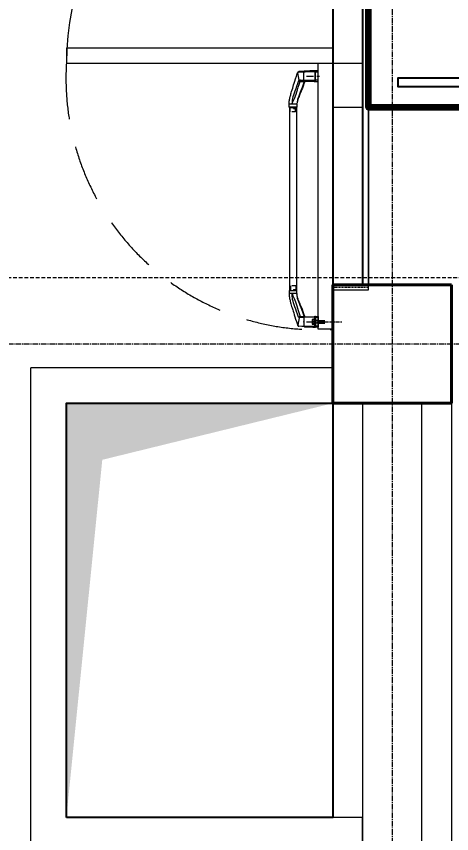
# Model space of a CAD drawing. Header units: millimetres. Extents: x -65509 to 912790, y 446 to 713294.
# Drawn here: x 464832 to 466301, y 586828 to 589591 of the extents above; entities that cross this region are included whole.
import ezdxf
from ezdxf import colors
from ezdxf.entities.mleader import LeaderData, LeaderLine
from ezdxf.math import Vec2, Vec3

# ---------------------------------------------------------------- set-up
doc = ezdxf.new("R2010")
doc.units = ezdxf.units.MM
for name, pattern in [('ADSK_Невидимые', [5, 3, -2]), ('CENTER2', [28.575, 19.05, -3.175, 3.175, -3.175]), ('CENTERLINE', [30, 12, -1.5, 3, -1.5, 12]), ('DASHED', [19.05, 12.7, -6.35]), ('HIDDEN', [9.525, 6.35, -3.175]), ('HIDDEN2', [4.7625, 3.175, -1.5875])]:
    doc.linetypes.add(name, pattern=pattern)
for name, color, linetype, lineweight in [('5.3) ММП плитка 6.1', 5, 'Continuous', 120), ('АР_Двери_витраж', 250, 'Continuous', 9), ('АР_Двери_внутренние_антипаника', 250, 'Continuous', 0), ('АР_Колонны', 250, 'Continuous', 30), ('АР_Стены ЖБ', 250, 'Continuous', 35), ('АР_Стены кирпич', 250, 'Continuous', 20), ('АР_Стены ПЕНОблок', 250, 'Continuous', 20), ('ОВ_Шахты_блок 4.1', 250, 'Continuous', 25), ('РД_Ограждения', 250, 'Continuous', 25), ('РД_Оси_100', 250, 'Continuous', 0), ('РД_проем_инж перемыч_фахверк', 250, 'Continuous', 18)]:
    doc.layers.add(name, color=color, linetype=linetype, lineweight=lineweight)
doc.layers.add('АР_Делит', color=250, linetype='Continuous', lineweight=0, plot=False)
doc.layers.add('РД_Проем', color=250, linetype='Continuous', lineweight=0, plot=False)
doc.layers.add('РД_Витраж_перегородка', color=250, linetype='Continuous')
doc.styles.add('style1', font='ARIALN.TTF')

# ---------------------------------------------------------------- blocks, each defined once
blk = doc.blocks.new('otv')
at = {"linetype": 'Continuous'}
blk.add_lwpolyline([(0, -1), (0, 0), (1, 0), (1, -1)], close=True, dxfattribs=at)
blk.add_solid([(0, -1), (0, 0), (0.1346, -0.1366), (1, 0)], dxfattribs=at)
blk = doc.blocks.new('UUNEW01NEW00')
at = {"layer": 'АР_Двери_внутренние_антипаника', "color": 40, "linetype": 'Continuous'}
for p, q in [((-9.1, 24), (9.1, 24)), ((-9.1, 19.3), (-9.1, 24)), ((-9, 18.2), (-9.1, 19.3)), ((-9, 17.1), (-9, 18.2)), ((-8.5, 1.5), (-9, 17.1)), ((9.1, 24), (9.1, 19.3)), ((-8.8, 1.3), (-13.2, -0.1)), ((-8.5, 1.5), (-8.8, 1.3)), ((8.3, 0.5), (8, -3.9)), ((-53, -19.5), (-53, -12.4)), ((-47.5, -11.9), (-52.5, -11.9)), ((-47.5, -11.9), (-46.3, -11.8)), ((-45.1, -11.7), (-46.3, -11.8)), ((-44.4, -11.5), (-45.1, -11.7)), ((-42.2, -11), (-44.4, -11.6)), ((-40, -10.4), (-42.2, -11)), ((-38, -9.7), (-40, -10.4)), ((-36.1, -9), (-38, -9.7)), ((-34.2, -8.3), (-36.1, -9)), ((-32.1, -7.5), (-34.2, -8.3)), ((-30.3, -6.7), (-32.1, -7.5)), ((-28.2, -5.9), (-30.3, -6.7)), ((-25.9, -4.9), (-28.2, -5.9)), ((-23.3, -3.9), (-25.9, -4.9)), ((-20.4, -2.7), (-23.3, -3.9)), ((-17, -1.5), (-20.4, -2.7)), ((-13.2, -0.1), (-17, -1.5)), ((-4.5, -14.1), (-0.2, -12.7)), ((-0.2, -12.7), (4.6, -11.2)), ((4.6, -11.2), (5.6, -10.9)), ((5.6, -10.9), (6.4, -10.5)), ((6.4, -10.5), (7.3, -9.6)), ((7.3, -9.6), (7.6, -8.9)), ((7.6, -8.9), (7.7, -8.7)), ((8, -3.9), (7.7, -8.6)), ((7.7, -8.7), (7.7, -8.6)), ((-53, -24.6), (-53, -19.5)), ((-52.5, -25.1), (-47.5, -25.1)), ((-47.5, -25.1), (-45.1, -25)), ((-45.1, -25), (-44.1, -24.9)), ((-44.1, -24.9), (-43.6, -24.9)), ((-43.6, -24.9), (-43, -24.8)), ((-43, -24.8), (-42.4, -24.8)), ((-42.4, -24.8), (-41.8, -24.7)), ((-41.8, -24.7), (-41.1, -24.6)), ((-41.1, -24.6), (-39.3, -24.3)), ((-39.3, -24.3), (-37.6, -23.9)), ((-37.6, -23.9), (-36.2, -23.6)), ((-36.2, -23.6), (-35.1, -23.3)), ((-35.1, -23.3), (-34.2, -23.1)), ((-34.2, -23.1), (-33.1, -22.8)), ((-33.1, -22.8), (-31.7, -22.5)), ((-31.7, -22.5), (-30.1, -22)), ((-30.1, -22), (-28.2, -21.5)), ((-28.2, -21.5), (-26, -20.8)), ((-26, -20.8), (-23.3, -20)), ((-23.3, -20), (-20.2, -19.1)), ((-20.2, -19.1), (-17.7, -18.3)), ((-17.7, -18.3), (-14.9, -17.4)), ((-14.9, -17.4), (-11.8, -16.4)), ((-11.8, -16.4), (-8.3, -15.3)), ((-8.3, -15.3), (-4.5, -14.1))]:
    blk.add_line(p, q, dxfattribs=at)
at = {"layer": 'АР_Двери_внутренние_антипаника', "color": 1, "linetype": 'Continuous'}
for p, q in [((-9.1, 19.3), (-8.9, 19.4)), ((-9.1, 19.3), (-9, 18.8)), ((-9, 18.8), (-8.8, 18.6)), ((-8.9, 19.4), (-8.5, 19.5)), ((-8.8, 18.6), (-8.6, 18.4)), ((-8.6, 18.4), (-8.4, 18.2)), ((-8.5, 19.5), (-8.2, 19.5)), ((-8.4, 18.2), (-8.1, 18.1)), ((-8.2, 19.5), (-7.8, 19.6)), ((-8.1, 18.1), (-7.6, 18)), ((-7.8, 19.6), (-7.5, 19.6)), ((-7.5, 18.3), (-7.6, 18.2)), ((-7.6, 18.2), (-7.6, 18)), ((-7.6, 18), (-7.6, 16.2)), ((-7.6, 16.2), (-7.6, 14.1)), ((-7.6, 14.1), (-7.6, 12.2)), ((-7.5, 19.6), (-7.1, 19.6)), ((-7.4, 18.3), (-7.5, 18.3)), ((-7.3, 18.3), (-7.4, 18.3)), ((-7.2, 18.3), (-7.3, 18.3)), ((-7.1, 18.3), (-7.2, 18.3)), ((-7.1, 24), (-7.1, 19.6)), ((-7.1, 19.6), (7.1, 19.6)), ((-7.1, 19.6), (-7.1, 18.3)), ((7.1, 18.3), (-7.1, 18.3)), ((-3.5, 16), (-4.6, 16.4)), ((-4.6, 16.4), (-4.6, 16.3)), ((-3.5, 15.9), (-4.6, 16.3)), ((-4.6, 16.3), (-3.8, 14.8)), ((-3.8, 14.8), (-3.3, 14.8)), ((-3, 14.7), (-3.8, 14.7)), ((-3.8, 14.7), (-3.8, 14.6)), ((-3, 14.6), (-3.8, 14.6)), ((-3.8, 14.6), (-3.8, 13.7)), ((-3.3, 14.8), (-3.6, 15.5)), ((-3.6, 15.5), (-2.7, 15.3)), ((-3.3, 14.9), (-3.6, 15.5)), ((-2.3, 15.7), (-3.5, 16)), ((-2.3, 15.6), (-3.5, 15.9)), ((-3.1, 14.4), (-3.4, 14.4)), ((-3.4, 14.4), (-3.4, 13.9)), ((-3.4, 14), (-3.1, 14)), ((-3.4, 13.9), (-3.1, 13.9)), ((-3.3, 14.9), (-3.3, 14.8)), ((-3, 14.4), (-3.1, 14.4)), ((-3.1, 14), (-3.1, 13.9)), ((-3.1, 14), (-3, 14)), ((-3.1, 13.9), (-3, 13.9)), ((-3, 14.7), (-3, 14.6)), ((-2.9, 14.7), (-3, 14.7)), ((-2.9, 14.6), (-3, 14.6)), ((-2.9, 14.4), (-3, 14.4)), ((-3, 14.4), (-3, 14.4)), ((-3, 14.4), (-3, 14.4)), ((-3, 14), (-3, 14)), ((-3, 14), (-3, 14)), ((-3, 14), (-2.9, 14)), ((-3, 13.9), (-3, 13.9)), ((-3, 13.9), (-3, 13.9)), ((-3, 13.9), (-2.9, 13.9)), ((-2.8, 14.7), (-2.9, 14.7)), ((-2.9, 14.7), (-2.9, 14.7)), ((-2.8, 14.5), (-2.9, 14.6)), ((-2.9, 14.6), (-2.9, 14.6)), ((-2.9, 14.3), (-2.9, 14.4)), ((-2.9, 14.3), (-2.9, 14.3)), ((-2.9, 14.3), (-2.9, 14.3)), ((-2.9, 14.3), (-2.9, 14.3)), ((-2.9, 14), (-2.9, 14.3)), ((-2.9, 14.1), (-2.9, 14)), ((-2.9, 14), (-2.9, 14.1)), ((-2.9, 14.1), (-2.9, 14.1)), ((-2.9, 14.1), (-2.9, 14.1)), ((-2.9, 14.1), (-2.9, 14.1)), ((-2.9, 14), (-2.9, 14)), ((-2.9, 13.9), (-2.9, 14)), ((-2.9, 14), (-2.9, 14)), ((-2.9, 14), (-2.9, 14)), ((-2.9, 13.9), (-2.9, 13.9)), ((-2.9, 13.9), (-2.9, 13.9)), ((-2.7, 14.6), (-2.8, 14.7)), ((-2.7, 14.5), (-2.8, 14.5)), ((-2.7, 15.3), (-1.7, 15.1)), ((-2.6, 14.6), (-2.7, 14.6)), ((-2.6, 14.5), (-2.7, 14.5)), ((-2.7, 13.8), (-2.6, 13.8)), ((-2.6, 14.5), (-2.6, 14.6)), ((-2.6, 14.6), (-2.6, 14.6)), ((-2.6, 14.4), (-2.6, 14.5)), ((-2.5, 14.5), (-2.6, 14.5)), ((-2.5, 14.4), (-2.6, 14.4)), ((-2.6, 14.4), (-2.6, 14.4)), ((-2.6, 13.8), (-2.6, 13.9)), ((-2.6, 13.9), (-2.5, 13.9)), ((-2.5, 14.4), (-2.5, 14.5)), ((-2.5, 14.4), (-2.5, 14.3)), ((-2.5, 14.3), (-2.5, 14.4)), ((-2.5, 14), (-2.5, 14.3)), ((-2.5, 13.9), (-2.5, 14)), ((-1, 15.5), (-2.3, 15.7)), ((-1, 15.4), (-2.3, 15.6)), ((-2.2, 14.5), (-2.3, 14.5)), ((-2.3, 14.5), (-2.3, 14.4)), ((-2.3, 14.4), (-2.3, 14.3)), ((-2.2, 14.4), (-2.3, 14.4)), ((-2.3, 14.4), (-2.3, 14.3)), ((-2.3, 14.3), (-2.3, 14)), ((-2.3, 14), (-2.3, 13.9)), ((-2.3, 13.9), (-2.3, 13.9)), ((-2.3, 13.9), (-2.2, 13.8)), ((-2.1, 14.6), (-2.2, 14.6)), ((-2.2, 14.6), (-2.2, 14.5)), ((-2.1, 14.5), (-2.2, 14.5)), ((-2.2, 14.5), (-2.2, 14.4)), ((-2.2, 13.8), (-2.2, 13.8)), ((-2, 14.7), (-2.1, 14.6)), ((-2, 14.6), (-2.1, 14.5)), ((-2.1, 14.6), (-2.1, 14.6)), ((-2.1, 14.5), (-2.1, 14.5)), ((-1.9, 14.7), (-2, 14.7)), ((-1.9, 14.6), (-2, 14.6)), ((-1.8, 14.7), (-1.9, 14.7)), ((-1.8, 14.6), (-1.9, 14.6)), ((-1.8, 14.4), (-1.9, 14.4)), ((-1.9, 14.4), (-1.9, 14.3)), ((-1.9, 14.3), (-1.9, 14)), ((-1.9, 14.3), (-1.9, 14.3)), ((-1.9, 14.3), (-1.9, 14.3)), ((-1.9, 14.3), (-1.9, 14.3)), ((-1.9, 14.1), (-1.9, 14.1)), ((-1.9, 14.1), (-1.9, 14.1)), ((-1.9, 14.1), (-1.9, 14.1)), ((-1.9, 14.1), (-1.8, 14)), ((-1.9, 14), (-1.9, 14)), ((-1.9, 14), (-1.9, 14)), ((-1.9, 14), (-1.9, 13.9)), ((-1.9, 13.9), (-1.8, 13.9)), ((-1.8, 14.7), (-1.8, 14.6)), ((-1.5, 14.7), (-1.8, 14.7)), ((-1.5, 14.6), (-1.8, 14.6)), ((-1.7, 14.4), (-1.8, 14.4)), ((-1.8, 14.4), (-1.8, 14.4)), ((-1.8, 14.4), (-1.8, 14.4)), ((-1.8, 14), (-1.8, 14)), ((-1.8, 14), (-1.8, 14)), ((-1.8, 14), (-1.7, 14)), ((-1.8, 13.9), (-1.8, 13.9)), ((-1.8, 13.9), (-1.8, 13.9)), ((-1.8, 13.9), (-1.7, 13.9)), ((-1.7, 15.1), (-0.7, 15)), ((-1.7, 14.4), (-1.7, 14.4)), ((-1.6, 14.4), (-1.7, 14.4)), ((-1.7, 14), (-1.7, 13.9)), ((-1.7, 14), (-1.7, 14)), ((-1.7, 14), (-1.6, 14)), ((-1.7, 13.9), (-1.6, 13.9)), ((-1.7, 13.9), (-1.7, 13.9)), ((-1.5, 14.4), (-1.6, 14.4)), ((-1.6, 14.4), (-1.6, 14.4)), ((-1.6, 14), (-1.6, 13.9)), ((-1.6, 14), (-1.6, 14)), ((-1.6, 14), (-1.5, 14)), ((-1.6, 13.9), (-1.6, 13.9)), ((-1.6, 13.9), (-1.5, 13.9)), ((-1.5, 14.7), (-1.5, 14.6)), ((-1.4, 14.7), (-1.5, 14.7)), ((-1.4, 14.6), (-1.5, 14.6)), ((-1.4, 14.3), (-1.5, 14.4)), ((-1.5, 14.4), (-1.5, 14.4)), ((-1.5, 14.4), (-1.5, 14.4)), ((-1.5, 14), (-1.4, 14.1)), ((-1.5, 14), (-1.5, 14)), ((-1.5, 14), (-1.5, 14)), ((-1.5, 14), (-1.5, 14)), ((-1.5, 13.9), (-1.5, 13.9)), ((-1.5, 13.9), (-1.5, 13.9)), ((-1.5, 13.9), (-1.5, 13.9)), ((-1.5, 13.9), (-1.4, 13.9)), ((-1.3, 14.7), (-1.4, 14.7)), ((-1.3, 14.6), (-1.4, 14.6)), ((-1.4, 14.3), (-1.4, 14.3)), ((-1.4, 14.3), (-1.4, 14.3)), ((-1.4, 14.3), (-1.4, 14.3)), ((-1.4, 14), (-1.4, 14.3)), ((-1.4, 14.1), (-1.4, 14)), ((-1.4, 14.1), (-1.4, 14.1)), ((-1.4, 14.1), (-1.4, 14.1)), ((-1.4, 14.1), (-1.4, 14.1)), ((-1.4, 13.9), (-1.4, 14)), ((-1.4, 14), (-1.4, 14)), ((-1.4, 14), (-1.4, 14)), ((-1.2, 14.6), (-1.3, 14.7)), ((-1.3, 14.7), (-1.3, 14.7)), ((-1.3, 14.5), (-1.3, 14.6)), ((-1.2, 14.5), (-1.3, 14.5)), ((-1.1, 14.6), (-1.2, 14.6)), ((-1.1, 14.5), (-1.2, 14.5)), ((-1.2, 13.8), (-1.1, 13.8)), ((-1.1, 14.5), (-1.1, 14.6)), ((-1.1, 14.6), (-1.1, 14.6)), ((-1.1, 14.4), (-1.1, 14.5)), ((-1, 14.5), (-1.1, 14.5)), ((-1, 14.4), (-1.1, 14.4)), ((-1.1, 14.4), (-1.1, 14.4)), ((-1.1, 13.8), (-1.1, 13.9)), ((-1.1, 13.9), (-1, 13.9)), ((0, 16.5), (-1, 15.5)), ((0, 16.4), (-1, 15.4)), ((-1, 15.5), (-1, 15.4)), ((-1, 14.4), (-1, 14.5)), ((-1, 14.3), (-1, 14.4)), ((-1, 14.4), (-1, 14.3)), ((-1, 14), (-1, 14.3)), ((-1, 13.9), (-1, 14)), ((0, 14.7), (-0.8, 14.7)), ((-0.8, 14.7), (-0.8, 14.6)), ((0, 14.6), (-0.8, 14.6)), ((-0.8, 14.6), (-0.8, 13.7)), ((-0.7, 15), (0, 15.7)), ((-0.1, 14.4), (-0.4, 14.4)), ((-0.4, 14.4), (-0.4, 14.2)), ((-0.4, 14.3), (-0.1, 14.3)), ((-0.4, 14.2), (-0.1, 14.2)), ((-0.4, 14.1), (-0.2, 14.1)), ((-0.4, 13.7), (-0.4, 14.1)), ((-0.2, 14.1), (0, 13.7)), ((0, 14.4), (-0.1, 14.4)), ((-0.1, 14.4), (-0.1, 14.4)), ((-0.1, 14.4), (-0.1, 14.4)), ((-0.1, 14.3), (-0.1, 14.2)), ((-0.1, 14.3), (-0.1, 14.3)), ((-0.1, 14.3), (-0.1, 14.3)), ((-0.1, 14.3), (0, 14.3)), ((-0.1, 14.2), (-0.1, 14.2)), ((-0.1, 14.2), (-0.1, 14.2)), ((-0.1, 14.2), (0, 14.2)), ((0, 16.5), (0, 16.4)), ((1, 15.5), (0, 16.5)), ((1, 15.4), (0, 16.4)), ((0, 15.7), (0.7, 15)), ((0, 14.7), (0, 14.6)), ((0.1, 14.7), (0, 14.7)), ((0.1, 14.6), (0, 14.6)), ((0, 14.3), (0, 14.4)), ((0, 14.4), (0, 14.4)), ((0, 14.3), (0, 14.4)), ((0, 14.4), (0, 14.4)), ((0, 14.4), (0, 14.4)), ((0, 14.4), (0, 14.4)), ((0, 14.4), (0, 14.4)), ((0, 14.3), (0, 14.3)), ((0, 14.3), (0, 14.3)), ((0, 14.3), (0, 14.3)), ((0, 14.2), (0, 14.3)), ((0, 14.3), (0, 14.3)), ((0, 14.3), (0, 14.3)), ((0, 14.3), (0, 14.3)), ((0, 14.2), (0, 14.2)), ((0, 14.2), (0, 14.2)), ((0.2, 14.7), (0.1, 14.7)), ((0.2, 14.6), (0.1, 14.6)), ((0.3, 14.6), (0.2, 14.7)), ((0.2, 14.7), (0.2, 14.7)), ((0.2, 14.5), (0.2, 14.6)), ((0.3, 14.5), (0.2, 14.5)), ((0.5, 13.7), (0.2, 14.1)), ((0.2, 14.1), (0.3, 14.1)), ((0.4, 14.6), (0.3, 14.6)), ((0.4, 14.5), (0.3, 14.5)), ((0.3, 14.1), (0.4, 14.2)), ((0.3, 14.1), (0.3, 14.1)), ((0.5, 13.8), (0.3, 14.1)), ((0.4, 14.5), (0.4, 14.6)), ((0.4, 14.6), (0.4, 14.6)), ((0.4, 14.4), (0.4, 14.5)), ((0.4, 14.4), (0.4, 14.5)), ((0.4, 14.5), (0.4, 14.5)), ((0.4, 14.3), (0.4, 14.4)), ((0.4, 14.4), (0.4, 14.4)), ((0.4, 14.4), (0.4, 14.4)), ((0.4, 14.2), (0.4, 14.3)), ((0.4, 14.3), (0.4, 14.3)), ((0.4, 14.2), (0.4, 14.2)), ((0.5, 13.8), (0.5, 13.7)), ((0.7, 15), (1.7, 15.1)), ((0.7, 14.7), (0.7, 14.6)), ((1.4, 14.7), (0.7, 14.7)), ((1.4, 14.6), (0.7, 14.6)), ((0.7, 14.6), (0.7, 13.7)), ((2.3, 15.7), (1, 15.5)), ((2.3, 15.6), (1, 15.4)), ((1, 15.5), (1, 15.4)), ((1.1, 13.7), (1.1, 14.3)), ((1.1, 14.3), (1.2, 14.3)), ((1.2, 14.3), (1.5, 13.7)), ((1.4, 14.7), (1.4, 14.6)), ((1.6, 14.2), (1.4, 14.7)), ((1.6, 14.1), (1.4, 14.6)), ((1.6, 14.2), (1.6, 14.1)), ((1.7, 14.2), (1.6, 14.2)), ((1.7, 14.1), (1.6, 14.1)), ((1.7, 15.1), (2.7, 15.3)), ((1.9, 14.7), (1.7, 14.2)), ((1.9, 14.6), (1.7, 14.1)), ((1.7, 14.2), (1.7, 14.1)), ((1.8, 13.7), (2, 14.3)), ((1.9, 14.7), (1.9, 14.6)), ((2.5, 14.7), (1.9, 14.7)), ((2.5, 14.6), (1.9, 14.6)), ((2, 14.3), (2.2, 14.3)), ((2.2, 14.3), (2.2, 13.7)), ((3.5, 16), (2.3, 15.7)), ((3.5, 15.9), (2.3, 15.6)), ((2.5, 14.7), (2.5, 14.6)), ((2.5, 13.7), (2.5, 14.6)), ((2.7, 15.3), (3.6, 15.5)), ((3.1, 14.7), (2.7, 13.8)), ((3.1, 14.6), (2.7, 13.7)), ((2.7, 13.8), (2.7, 13.7)), ((3.1, 14.7), (3.1, 14.6)), ((3.9, 14.7), (3.1, 14.7)), ((3.9, 14.6), (3.1, 14.6)), ((3.2, 13.7), (3.2, 13.9)), ((3.2, 13.9), (3.8, 13.9)), ((3.6, 15.5), (3.3, 14.8)), ((3.6, 15.5), (3.3, 14.9)), ((3.3, 14.9), (3.3, 14.8)), ((3.3, 14.8), (3.8, 14.8)), ((3.4, 14.3), (3.3, 14)), ((3.3, 14.1), (3.7, 14.1)), ((3.3, 14), (3.7, 14)), ((3.6, 14.3), (3.4, 14.3)), ((4.6, 16.4), (3.5, 16)), ((4.6, 16.3), (3.5, 15.9)), ((3.7, 14), (3.6, 14.3)), ((3.8, 14.8), (4.6, 16.3)), ((3.8, 13.9), (3.8, 13.7)), ((3.9, 14.7), (3.9, 14.6)), ((4.2, 13.8), (3.9, 14.7)), ((4.2, 13.7), (3.9, 14.6)), ((4.2, 13.8), (4.2, 13.7)), ((4.6, 16.4), (4.6, 16.3)), ((7.1, 19.6), (7.1, 24)), ((7.1, 19.6), (7.1, 18.3)), ((7.1, 19.6), (7.5, 19.6)), ((7.2, 18.3), (7.1, 18.3)), ((7.3, 18.3), (7.2, 18.3)), ((7.5, 18.3), (7.3, 18.3)), ((7.5, 19.6), (7.8, 19.6)), ((7.6, 18.2), (7.5, 18.3)), ((7.6, 18), (7.6, 18.2)), ((7.6, 18), (8.1, 18.1)), ((7.6, 16.2), (7.6, 18)), ((7.6, 14.2), (7.6, 16.2)), ((7.6, 12.3), (7.6, 14.2)), ((7.8, 19.6), (8.2, 19.5)), ((8.1, 18.1), (8.4, 18.2)), ((8.2, 19.5), (8.5, 19.5)), ((8.4, 18.2), (8.6, 18.4)), ((8.5, 19.5), (8.9, 19.4)), ((8.6, 18.4), (8.8, 18.6)), ((8.8, 18.6), (9, 18.8)), ((8.9, 19.4), (9.1, 19.3)), ((9, 18.8), (9.1, 19.3)), ((-9.3, 0.2), (-14.4, -1.5)), ((-9.2, 0.8), (-9.3, 0.2)), ((-9.3, -0.1), (-9.3, 0.2)), ((-9.2, 0.2), (-9.3, 0.2)), ((-9.1, 1), (-9.2, 0.8)), ((-8.9, 0.5), (-9.2, 0.2)), ((-9, 1.2), (-9.1, 1)), ((-8.8, 1.3), (-9, 1.2)), ((-8.7, 0.8), (-8.9, 0.5)), ((-8.6, 0.9), (-8.7, 0.8)), ((-8.6, 1), (-8.6, 0.9)), ((-8.5, 1), (-8.6, 1)), ((-8.4, 0.8), (-8.5, 1.5)), ((-8.4, 1.3), (-8.5, 1)), ((-8.4, 1.4), (-8.4, 0.4)), ((-8.3, 0.5), (-8.4, 0.8)), ((-8.4, 0.4), (-8.4, -0.4)), ((-8.4, 0.4), (-8.3, 0.4)), ((-8.1, 0.2), (-8.3, 0.5)), ((-7.8, 0.1), (-8.1, 0.2)), ((-7.4, 0), (-7.8, 0.1)), ((-7.6, 12.2), (-7.6, 9.8)), ((-7.6, 9.8), (-7.6, 7.8)), ((-7.6, 7.8), (-7.6, 6.2)), ((-7.6, 6.2), (-7.6, 4.7)), ((-7.6, 4.7), (-7.5, 3.2)), ((-7.5, 3.2), (-7.5, 1.6)), ((-7.5, 1.6), (-7.4, 0)), ((-7.5, 0), (-7.5, 0)), ((-7.5, 0), (-7.3, 0)), ((-7.4, 0), (7.4, 0)), ((-7.3, 0), (7.3, 0)), ((-3.8, 13.7), (-3, 13.7)), ((-3, 13.7), (-2.9, 13.7)), ((-2.9, 13.7), (-2.8, 13.7)), ((-2.8, 13.7), (-2.8, 13.8)), ((-2.8, 13.8), (-2.7, 13.8)), ((-2.2, 13.8), (-2.1, 13.8)), ((-2.1, 13.8), (-2, 13.7)), ((-2, 13.7), (-2, 13.7)), ((-2, 13.7), (-1.9, 13.7)), ((-1.9, 13.7), (-1.8, 13.7)), ((-1.8, 13.7), (-1.5, 13.7)), ((-1.5, 13.7), (-1.4, 13.7)), ((-1.4, 13.7), (-1.3, 13.7)), ((-1.3, 13.7), (-1.2, 13.8)), ((-1.2, 13.8), (-1.2, 13.8)), ((-0.8, 13.7), (-0.4, 13.7)), ((0, 13.7), (0.5, 13.7)), ((0.7, 13.7), (1.1, 13.7)), ((1.5, 13.7), (1.8, 13.7)), ((2.2, 13.7), (2.5, 13.7)), ((2.7, 13.7), (3.2, 13.7)), ((3.8, 13.7), (4.2, 13.7)), ((6.7, -9.4), (7.3, 0)), ((7.4, 0), (7.5, 2)), ((7.8, 0.1), (7.4, 0)), ((7.5, 2), (7.6, 4)), ((7.6, 9.9), (7.6, 12.3)), ((7.6, 8), (7.6, 9.9)), ((7.6, 5.9), (7.6, 8)), ((7.6, 4), (7.6, 5.9)), ((8.1, 0.2), (7.8, 0.1)), ((8.3, 0.5), (8.1, 0.2)), ((8.4, 0.8), (8.3, 0.5)), ((-52.5, -11.9), (-52.5, -19.8)), ((-47.5, -11.9), (-47.5, -19.8)), ((-47.5, -11.9), (-47.5, -11.9)), ((-43.1, -11.4), (-44.5, -11.6)), ((-41.6, -11.2), (-43.1, -11.4)), ((-39.3, -10.7), (-41.6, -11.2)), ((-36.7, -9.9), (-39.3, -10.7)), ((-33.8, -8.9), (-36.7, -9.9)), ((-30.7, -7.7), (-33.8, -8.9)), ((-33.5, -14.5), (-30.3, -13.4)), ((-27.2, -6.3), (-30.7, -7.7)), ((-30.3, -13.4), (-26.8, -12.1)), ((-23.3, -4.8), (-27.2, -6.3)), ((-26.8, -12.1), (-22.9, -10.9)), ((-19.1, -3.2), (-23.3, -4.8)), ((-22.9, -10.9), (-18.7, -9.6)), ((-17.3, -12.4), (-21.4, -13.9)), ((-14.4, -1.5), (-19.1, -3.2)), ((-18.7, -9.6), (-14, -8.2)), ((-12.8, -10.8), (-17.3, -12.4)), ((-14, -8.2), (-8.8, -6.6)), ((-7.8, -9.1), (-12.8, -10.8)), ((-9, -3.8), (-9.3, -0.1)), ((-8.8, -6.6), (-9, -3.8)), ((-8.8, -6.6), (-8.8, -6.6)), ((-8.8, -7.3), (-8.8, -6.6)), ((-8.8, -6.6), (-8.7, -6.6)), ((-8.5, -8.1), (-8.8, -7.3)), ((-8.7, -6.6), (-8.6, -6.6)), ((-8.6, -6.6), (-8.4, -6.7)), ((-8.2, -8.7), (-8.5, -8.1)), ((-8.4, -0.4), (-8.3, -0.9)), ((-8.4, -6.7), (-8.1, -6.7)), ((-8.3, -0.9), (-8.3, -1.1)), ((-8.3, -1.1), (-8.3, -1.1)), ((-8.3, -1.2), (-8.2, -1.2)), ((-8.2, -1.2), (-8.2, -1.2)), ((-8.2, -1.2), (-8.2, -1.5)), ((-8.2, -1.5), (-8.2, -1.5)), ((-7.8, -9.1), (-8.2, -8.7)), ((-8.1, -6.7), (-8, -6.6)), ((-8, -7.1), (-8.1, -6.7)), ((-8.1, -6.7), (-8.1, -6.7)), ((-8, -6.6), (-8, -6.6)), ((-8, -6.6), (-7.9, -6.6)), ((-7.6, -7.6), (-8, -7.1)), ((-7.8, -6.9), (-7.9, -6.6)), ((-7.9, -6.6), (-7.9, -6.7)), ((-7.9, -6.7), (-7.9, -6.6)), ((-7.5, -7.2), (-7.8, -6.9)), ((-7.4, -8.9), (-7.8, -9.1)), ((-7.2, -8), (-7.6, -7.6)), ((-7.2, -7.4), (-7.5, -7.2)), ((-7.1, -8.7), (-7.4, -8.9)), ((-7.3, 0), (-7.2, -1.7)), ((-7.2, -1.7), (-7.2, -3.1)), ((-7.2, -3.1), (-7.1, -4.5)), ((-6.9, -7.4), (-7.2, -7.4)), ((-6.7, -8.2), (-7.2, -8)), ((-7.1, -4.5), (-7, -6)), ((-6.7, -8.2), (-7.1, -8.7)), ((-7, -6), (-6.9, -7.4)), ((-6.9, -7.4), (-6.8, -7.5)), ((-6.8, -7.5), (-6.8, -7.5)), ((-6.8, -7.5), (-6.8, -7.6)), ((-6.8, -7.6), (-6.8, -7.6)), ((-6.8, -7.6), (-6.8, -7.6)), ((-6.8, -7.6), (-6.8, -7.6)), ((-6.8, -7.6), (-6.8, -7.6)), ((-6.8, -7.6), (-6.8, -7.6)), ((-6.8, -7.6), (-6.8, -7.6)), ((-6.8, -7.6), (-6.8, -7.6)), ((-6.8, -7.6), (-6.8, -7.6)), ((-6.8, -7.6), (-6.8, -7.6)), ((-6.8, -7.6), (-6.8, -7.6)), ((-6.8, -7.6), (-6.8, -7.6)), ((-6.8, -7.6), (-6.8, -7.6)), ((-6.8, -7.6), (-6.8, -7.6)), ((-6.8, -7.6), (-6.7, -7.8)), ((-6.7, -7.8), (-6.6, -8)), ((-6.6, -8), (-6.7, -8.1)), ((-6.7, -8.1), (-6.7, -8.2)), ((-6.7, -8.2), (5.6, -10.6)), ((5.6, -10.6), (6.3, -10)), ((5.6, -10.6), (6, -10.6)), ((6, -10.6), (6.3, -10.5)), ((6.3, -10), (6.6, -9.7)), ((6.3, -10.5), (6.4, -10.5)), ((6.6, -9.7), (6.7, -9.4)), ((6.7, -9.4), (7.1, -9.3)), ((7.1, -9.3), (7.4, -9.1)), ((7.4, -9.1), (7.6, -8.9)), ((8.3, -0.4), (8.3, -0.3)), ((-52.5, -19.8), (-52.5, -25.1)), ((-52.5, -25.1), (-47.5, -25.1)), ((-47.5, -19.8), (-46, -19.6)), ((-45.9, -19.8), (-47.5, -19.8)), ((-47.5, -19.8), (-47.5, -25.1)), ((-46, -19.6), (-44.5, -19.2)), ((-44.3, -19.8), (-45.9, -19.8)), ((-44.5, -19.2), (-42.9, -18.5)), ((-42.5, -19.7), (-44.3, -19.8)), ((-42.9, -18.5), (-41.3, -17.7)), ((-40.6, -19.6), (-42.5, -19.7)), ((-41.3, -17.7), (-39, -16.7)), ((-37.8, -19.2), (-40.6, -19.6)), ((-39, -16.7), (-36.4, -15.7)), ((-34.9, -18.5), (-37.8, -19.2)), ((-36.4, -15.7), (-33.5, -14.5)), ((-31.9, -17.6), (-34.9, -18.5)), ((-28.7, -16.6), (-31.9, -17.6)), ((-25.2, -15.3), (-28.7, -16.6)), ((-21.4, -13.9), (-25.2, -15.3))]:
    blk.add_line(p, q, dxfattribs=at)
at = {"layer": 'АР_Двери_внутренние_антипаника', "color": 1, "linetype": 'CENTERLINE'}
blk.add_line((0, 4.4), (0, 26), dxfattribs=at)
at = {"layer": 'АР_Двери_внутренние_антипаника', "color": 1, "linetype": 'HIDDEN'}
for p, q in [((-60.5, -14), (-53, -14)), ((-60.5, -14), (-60.5, -23)), ((-60.5, -23), (-53, -23)), ((-54.5, -17.6), (-54.5, -14.1)), ((-54.5, -14.1), (-53, -14.1)), ((-54.5, -17.6), (-53, -17.6))]:
    blk.add_line(p, q, dxfattribs=at)
at = {"layer": 'АР_Двери_внутренние_антипаника', "color": 40, "linetype": 'Continuous'}
for centre, radius, start, end in [((-490.9, 27.7), 500, 356.9219, 359.0377), ((-52.5, -12.4), 0.5, 90, 180), ((-52.5, -24.6), 0.5, 180, 270)]:
    blk.add_arc(centre, radius, start, end, dxfattribs=at)
at = {"layer": 'АР_Двери_внутренние_антипаника', "color": 1, "linetype": 'Continuous'}
blk.add_arc((490.8, 29.3), 500, 183.3082, 184.1216, dxfattribs=at)
blk.add_point((0, 0), dxfattribs=at)
blk = doc.blocks.new('66NEW00')
at = {"layer": 'АР_Двери_внутренние_антипаника', "color": 40, "linetype": 'Continuous'}
for p, q in [((9.1, 0), (-9.1, 0)), ((-9.1, 0), (-9.1, -4.7)), ((9.1, -4.7), (9.1, 0)), ((8.5, -22.4), (9, -6.9)), ((9, -5.7), (9.1, -4.7)), ((9, -6.9), (9, -5.7)), ((-8.3, -23.5), (-8, -27.9)), ((8.5, -22.4), (8.8, -22.7)), ((8.8, -22.7), (13.2, -24.1)), ((13.2, -24.1), (17, -25.5)), ((17, -25.5), (20.4, -26.7)), ((20.4, -26.7), (23.3, -27.9)), ((-8, -27.9), (-7.7, -32.5)), ((-7.7, -32.7), (-7.7, -32.5)), ((-7.6, -32.8), (-7.7, -32.7)), ((-7.3, -33.6), (-7.6, -32.8)), ((-6.4, -34.5), (-7.3, -33.6)), ((-5.6, -34.9), (-6.4, -34.5)), ((-4.6, -35.2), (-5.6, -34.9)), ((0.2, -36.7), (-4.6, -35.2)), ((4.5, -38.1), (0.2, -36.7)), ((8.3, -39.3), (4.5, -38.1)), ((11.8, -40.4), (8.3, -39.3)), ((14.9, -41.4), (11.8, -40.4)), ((17.7, -42.3), (14.9, -41.4)), ((23.3, -27.9), (25.9, -28.9)), ((25.9, -28.9), (28.2, -29.9)), ((28.2, -29.9), (30.3, -30.7)), ((30.3, -30.7), (32.1, -31.4)), ((32.1, -31.4), (34.2, -32.3)), ((34.2, -32.3), (36.1, -33)), ((36.1, -33), (38, -33.7)), ((38, -33.7), (40, -34.4)), ((40, -34.4), (42.2, -35)), ((42.2, -35), (44.4, -35.5)), ((44.4, -35.5), (45.1, -35.6)), ((45.1, -35.6), (46.3, -35.8)), ((47.5, -35.8), (46.3, -35.8)), ((47.5, -35.8), (52.5, -35.8)), ((53, -43.4), (53, -36.3)), ((20.2, -43), (17.7, -42.3)), ((23.3, -44), (20.2, -43)), ((26, -44.8), (23.3, -44)), ((28.2, -45.4), (26, -44.8)), ((30.1, -46), (28.2, -45.4)), ((31.7, -46.4), (30.1, -46)), ((33.1, -46.8), (31.7, -46.4)), ((34.2, -47.1), (33.1, -46.8)), ((35.1, -47.3), (34.2, -47.1)), ((36.2, -47.6), (35.1, -47.3)), ((37.6, -47.9), (36.2, -47.6)), ((39.3, -48.2), (37.6, -47.9)), ((41.1, -48.6), (39.3, -48.2)), ((41.8, -48.7), (41.1, -48.6)), ((42.4, -48.7), (41.8, -48.7)), ((43, -48.8), (42.4, -48.7)), ((43.6, -48.9), (43, -48.8)), ((44.1, -48.9), (43.6, -48.9)), ((45.1, -49), (44.1, -48.9)), ((47.5, -49.1), (45.1, -49)), ((52.5, -49.1), (47.5, -49.1)), ((53, -48.6), (53, -43.4))]:
    blk.add_line(p, q, dxfattribs=at)
at = {"layer": 'АР_Двери_внутренние_антипаника', "color": 1, "linetype": 'Continuous'}
for p, q in [((-7.1, -4.4), (-7.1, 0)), ((7.1, 0), (7.1, -4.4)), ((-8.9, -4.6), (-9.1, -4.7)), ((-9, -5.2), (-9.1, -4.7)), ((-8.8, -5.4), (-9, -5.2)), ((-8.5, -4.5), (-8.9, -4.6)), ((-8.6, -5.6), (-8.8, -5.4)), ((-8.4, -5.7), (-8.6, -5.6)), ((-8.2, -4.4), (-8.5, -4.5)), ((-8.1, -5.8), (-8.4, -5.7)), ((-7.8, -4.4), (-8.2, -4.4)), ((-7.6, -5.9), (-8.1, -5.8)), ((-7.5, -4.4), (-7.8, -4.4)), ((-7.6, -5.8), (-7.5, -5.7)), ((-7.6, -5.9), (-7.6, -5.8)), ((-7.6, -7.7), (-7.6, -5.9)), ((-7.6, -9.8), (-7.6, -7.7)), ((-7.6, -11.7), (-7.6, -9.8)), ((-7.6, -14), (-7.6, -11.7)), ((-7.1, -4.4), (-7.5, -4.4)), ((-7.5, -5.7), (-7.3, -5.7)), ((-7.3, -5.7), (-7.2, -5.6)), ((-7.2, -5.6), (-7.1, -5.6)), ((7.1, -4.4), (-7.1, -4.4)), ((-7.1, -4.4), (-7.1, -5.6)), ((-7.1, -5.6), (7.1, -5.6)), ((7.1, -4.4), (7.1, -5.6)), ((7.5, -4.4), (7.1, -4.4)), ((7.1, -5.6), (7.2, -5.6)), ((7.2, -5.6), (7.3, -5.7)), ((7.3, -5.7), (7.4, -5.7)), ((7.4, -5.7), (7.5, -5.7)), ((7.8, -4.4), (7.5, -4.4)), ((7.5, -5.7), (7.6, -5.8)), ((8.1, -5.8), (7.6, -5.9)), ((7.6, -5.8), (7.6, -5.9)), ((7.6, -5.9), (7.6, -7.8)), ((7.6, -7.8), (7.6, -9.9)), ((7.6, -9.9), (7.6, -11.8)), ((7.6, -11.8), (7.6, -14.2)), ((8.2, -4.4), (7.8, -4.4)), ((8.4, -5.7), (8.1, -5.8)), ((8.5, -4.5), (8.2, -4.4)), ((8.6, -5.6), (8.4, -5.7)), ((8.9, -4.6), (8.5, -4.5)), ((8.8, -5.4), (8.6, -5.6)), ((9, -5.2), (8.8, -5.4)), ((9.1, -4.7), (8.9, -4.6)), ((9.1, -4.7), (9, -5.2)), ((-8.4, -23.1), (-8.3, -23.5)), ((-8.3, -23.5), (-8.1, -23.7)), ((-8.3, -24.4), (-8.3, -24.2)), ((-8.1, -23.7), (-7.8, -23.9)), ((-7.8, -23.9), (-7.4, -24)), ((-7.6, -16), (-7.6, -14)), ((-7.6, -18.1), (-7.6, -16)), ((-7.6, -19.9), (-7.6, -18.1)), ((-7.5, -21.9), (-7.6, -19.9)), ((-7.4, -24), (-7.5, -21.9)), ((7.4, -24), (-7.4, -24)), ((7.3, -24), (-7.3, -24)), ((-6.7, -33.3), (-7.3, -24)), ((7.2, -27.1), (7.1, -28.5)), ((7.3, -24), (7.2, -25.6)), ((7.2, -25.6), (7.2, -27.1)), ((7.5, -24), (7.3, -24)), ((7.5, -22.4), (7.4, -24)), ((7.4, -24), (7.8, -23.9)), ((7.6, -19.3), (7.5, -20.8)), ((7.5, -20.8), (7.5, -22.4)), ((7.5, -24), (7.5, -24)), ((7.6, -14.2), (7.6, -16.2)), ((7.6, -16.2), (7.6, -17.8)), ((7.6, -17.8), (7.6, -19.3)), ((7.8, -23.9), (8.1, -23.7)), ((8.1, -23.7), (8.3, -23.5)), ((8.2, -25.1), (8.2, -25.2)), ((8.3, -25.1), (8.2, -25.1)), ((8.2, -25.2), (8.2, -25.5)), ((8.2, -25.5), (8.2, -25.5)), ((8.3, -23.5), (8.4, -23.1)), ((8.4, -23.6), (8.3, -23.6)), ((8.4, -24.3), (8.3, -24.8)), ((8.3, -24.8), (8.3, -25.1)), ((8.3, -25.1), (8.3, -25.1)), ((8.4, -23.1), (8.5, -22.4)), ((8.4, -22.6), (8.5, -22.9)), ((8.4, -22.6), (8.4, -23.6)), ((8.4, -23.6), (8.4, -24.3)), ((8.5, -22.9), (8.6, -23)), ((8.6, -23), (8.6, -23.1)), ((8.6, -23.1), (8.7, -23.2)), ((8.7, -23.2), (8.9, -23.4)), ((8.8, -22.7), (9, -22.8)), ((8.9, -23.4), (9.2, -23.8)), ((9, -22.8), (9.1, -22.9)), ((9, -27.8), (9.3, -24)), ((9.1, -22.9), (9.2, -23.2)), ((9.2, -23.2), (9.3, -23.8)), ((9.2, -23.8), (9.3, -23.8)), ((9.3, -23.8), (14.4, -25.5)), ((9.3, -24), (9.3, -23.8)), ((14.4, -25.5), (19.1, -27.2)), ((19.1, -27.2), (23.3, -28.8)), ((-7.4, -33.1), (-7.6, -32.8)), ((-7.1, -33.3), (-7.4, -33.1)), ((-6.7, -33.3), (-7.1, -33.3)), ((-6.6, -33.7), (-6.7, -33.3)), ((-6.3, -34), (-6.6, -33.7)), ((-6.3, -34.5), (-6.4, -34.4)), ((-5.6, -34.5), (-6.3, -34)), ((-6, -34.6), (-6.3, -34.5)), ((-5.6, -34.5), (-6, -34.6)), ((6.7, -32.2), (-5.6, -34.5)), ((6.7, -31.8), (6.6, -32)), ((6.6, -32), (6.7, -32.1)), ((6.8, -31.6), (6.7, -31.8)), ((6.7, -32.2), (7.2, -32)), ((6.7, -32.1), (6.7, -32.2)), ((6.7, -32.2), (7.1, -32.7)), ((6.9, -31.4), (6.8, -31.5)), ((6.8, -31.5), (6.8, -31.5)), ((6.8, -31.5), (6.8, -31.5)), ((6.8, -31.5), (6.8, -31.6)), ((6.8, -31.6), (6.8, -31.6)), ((6.8, -31.6), (6.8, -31.6)), ((6.8, -31.6), (6.8, -31.6)), ((6.8, -31.6), (6.8, -31.6)), ((6.8, -31.6), (6.8, -31.6)), ((6.8, -31.6), (6.8, -31.6)), ((6.8, -31.6), (6.8, -31.6)), ((6.8, -31.6), (6.8, -31.6)), ((6.8, -31.6), (6.8, -31.6)), ((6.8, -31.6), (6.8, -31.6)), ((6.8, -31.6), (6.8, -31.6)), ((6.8, -31.6), (6.8, -31.6)), ((7, -29.9), (6.9, -31.4)), ((6.9, -31.4), (7.2, -31.3)), ((7.1, -28.5), (7, -29.9)), ((7.1, -32.7), (7.4, -32.9)), ((7.2, -31.3), (7.5, -31.2)), ((7.2, -32), (7.6, -31.6)), ((7.4, -32.9), (7.8, -33.1)), ((7.5, -31.2), (7.8, -30.9)), ((7.6, -31.6), (8, -31.1)), ((7.8, -30.9), (7.9, -30.6)), ((7.8, -33.1), (8.2, -32.7)), ((7.8, -33.1), (12.8, -34.8)), ((8, -30.6), (7.9, -30.6)), ((7.9, -30.6), (7.9, -30.6)), ((7.9, -30.6), (7.9, -30.6)), ((8, -31.1), (8.1, -30.6)), ((8.1, -30.6), (8, -30.6)), ((8, -30.6), (8, -30.6)), ((8.1, -30.7), (8.1, -30.6)), ((8.4, -30.7), (8.1, -30.7)), ((8.2, -32.7), (8.5, -32.1)), ((8.6, -30.6), (8.4, -30.7)), ((8.5, -32.1), (8.8, -31.3)), ((8.7, -30.6), (8.6, -30.6)), ((8.8, -30.6), (8.7, -30.6)), ((8.8, -30.6), (9, -27.8)), ((14, -32.2), (8.8, -30.6)), ((8.8, -30.6), (8.8, -30.6)), ((8.8, -31.3), (8.8, -30.6)), ((12.8, -34.8), (17.3, -36.4)), ((18.7, -33.6), (14, -32.2)), ((17.3, -36.4), (21.4, -37.9)), ((22.9, -34.9), (18.7, -33.6)), ((21.4, -37.9), (25.2, -39.3)), ((26.8, -36.1), (22.9, -34.9)), ((23.3, -28.8), (27.2, -30.3)), ((25.2, -39.3), (28.7, -40.5)), ((30.3, -37.3), (26.8, -36.1)), ((27.2, -30.3), (30.7, -31.7)), ((28.7, -40.5), (31.9, -41.6)), ((33.5, -38.5), (30.3, -37.3)), ((30.7, -31.7), (33.8, -32.9)), ((36.4, -39.6), (33.5, -38.5)), ((33.8, -32.9), (36.7, -33.9)), ((39, -40.7), (36.4, -39.6)), ((36.7, -33.9), (39.3, -34.6)), ((41.3, -41.7), (39, -40.7)), ((39.3, -34.6), (41.6, -35.1)), ((41.6, -35.1), (43.1, -35.4)), ((43.1, -35.4), (44.5, -35.6)), ((47.5, -35.9), (47.5, -43.7)), ((47.5, -35.9), (47.5, -35.9)), ((52.5, -35.9), (52.5, -43.7)), ((31.9, -41.6), (34.9, -42.5)), ((34.9, -42.5), (37.8, -43.2)), ((37.8, -43.2), (40.6, -43.6)), ((40.6, -43.6), (42.5, -43.7)), ((42.9, -42.5), (41.3, -41.7)), ((42.5, -43.7), (44.3, -43.7)), ((44.5, -43.1), (42.9, -42.5)), ((44.3, -43.7), (45.9, -43.7)), ((46, -43.6), (44.5, -43.1)), ((45.9, -43.7), (47.5, -43.7)), ((47.5, -43.7), (46, -43.6)), ((47.5, -43.7), (47.5, -49.1)), ((52.5, -49.1), (47.5, -49.1)), ((52.5, -43.7), (52.5, -49.1))]:
    blk.add_line(p, q, dxfattribs=at)
at = {"layer": 'АР_Двери_внутренние_антипаника', "color": 1, "linetype": 'CENTERLINE'}
blk.add_line((0, -19.6), (0, 2), dxfattribs=at)
at = {"layer": 'АР_Двери_внутренние_антипаника', "color": 1, "linetype": 'HIDDEN'}
for p, q in [((60.5, -38), (53, -38)), ((54.5, -38.1), (53, -38.1)), ((54.5, -41.6), (54.5, -38.1)), ((60.5, -38), (60.5, -47)), ((54.5, -41.6), (53, -41.6)), ((60.5, -47), (53, -47))]:
    blk.add_line(p, q, dxfattribs=at)
at = {"layer": 'АР_Двери_внутренние_антипаника', "color": 40, "linetype": 'Continuous'}
for centre, radius, start, end in [((490.9, 3.7), 500, 180.9623, 183.0781), ((52.5, -36.3), 0.5, 0, 90), ((52.5, -48.6), 0.5, 270, 0)]:
    blk.add_arc(centre, radius, start, end, dxfattribs=at)
at = {"layer": 'АР_Двери_внутренние_антипаника', "color": 1, "linetype": 'Continuous'}
blk.add_arc((-490.8, 5.3), 500, 355.8784, 356.6918, dxfattribs=at)
blk.add_point((0, 0), dxfattribs=at)
blk = doc.blocks.new('*U644')
at = {"layer": 'АР_Двери_внутренние_антипаника', "color": 40, "linetype": 'Continuous'}
for p, q in [((724.2, 97.1), (106, 97.1)), ((724.2, 72.7), (106, 72.7)), ((-4.5, 0), (-4.5, -22.2)), ((4.5, 0), (4.5, -22.2))]:
    blk.add_line(p, q, dxfattribs=at)
at = {"layer": 'АР_Двери_внутренние_антипаника', "color": 1, "linetype": 'HIDDEN'}
for p, q in [((4.5, 7.5), (-4.5, 7.5)), ((-4.5, 0), (-4.5, 7.5)), ((4.5, 0), (4.5, 7.5))]:
    blk.add_line(p, q, dxfattribs=at)
at = {"layer": 'АР_Двери_внутренние_антипаника', "color": 1, "linetype": 'Continuous'}
for p, q in [((-1.4, -22.2), (-3.7, 0)), ((3.7, 0), (1.4, -22.2))]:
    blk.add_line(p, q, dxfattribs=at)
at = {"layer": 'АР_Двери_внутренние_антипаника', "color": 1, "linetype": 'CENTERLINE'}
blk.add_line((0, -4), (0, -79.7), dxfattribs=at)
at = {"layer": 'АР_Двери_внутренние_антипаника', "xscale": 2, "yscale": 2, "zscale": 2, "rotation": 180}
for name, p in [('UUNEW01NEW00', (0, 47.9)), ('66NEW00', (830.2, 0))]:
    blk.add_blockref(name, p, dxfattribs=at)
blk = doc.blocks.new('СОШ_2200_АР_ОСИ_М100_28.05.24')
at = {"layer": 'РД_Оси_100', "linetype": 'CENTER2'}
blk.add_line((119910, 82200), (-5954.958, 82200), dxfattribs=at)
blk.add_lwpolyline([(76500, 139938.679), (76500, -6155)], dxfattribs=at)

msp = doc.modelspace()

# ---------------------------------------------------------------- hatches: boundary and pattern name
at = {"layer": '5.3) ММП плитка 6.1'}
h = msp.add_hatch(dxfattribs=at)
h.set_pattern_fill('ANGLE', color=256, scale=333)
h.set_pattern_definition([(0, (0, 0), (0, 2326.005), [1691.64, -634.365]), (90, (0, 0), (-2326.005, 1e-13), [1691.64, -634.365])])
h.paths.add_polyline_path([(483800.882, 580583.318), (466300.882, 580583.318), (466300.882, 575358.318), (483800.882, 575358.318)])
h.paths.add_polyline_path([(484100.832, 591083.318), (466020.882, 591083.318), (466020.882, 589283.318), (471800.858, 589283.318), (471800.858, 589483.318), (478400.858, 589483.318), (478400.858, 589283.318), (484100.832, 589283.318)])

# ---------------------------------------------------------------- linework, layer by layer
at = {"lineweight": 0}
msp.add_lwpolyline([(466300.882, 588683.318), (466300.882, 575358.318)], dxfattribs=at)
at = {"layer": '5.3) ММП плитка 6.1'}
msp.add_lwpolyline([(466020.882, 591083.318), (484100.832, 591083.318), (484100.832, 589283.318), (466020.882, 589283.318)], close=True, dxfattribs=at)
at = {"layer": 'АР_Двери_витраж', "linetype": 'Continuous', "lineweight": 9}
for points in [[(465900.882, 589433.318), (465900.882, 589483.318), (465000.882, 589483.318), (465000.882, 589433.318)], [(466000.882, 589433.318), (466000.882, 589283.318), (465900.882, 589283.318), (465900.882, 589433.318)]]:
    msp.add_lwpolyline(points, close=True, dxfattribs=at)
at = {"layer": 'АР_Двери_витраж'}
msp.add_lwpolyline([(465900.784, 589433.318), (465900.863, 588533.318), (465850.858, 588533.314), (465850.779, 589433.314)], close=True, dxfattribs=at)
at = {"layer": 'АР_Двери_витраж', "linetype": 'Continuous', "lineweight": 9}
msp.add_arc((465900.882, 589433.318), 900, 90, 180, dxfattribs=at)
at = {"layer": 'АР_Двери_внутренние_антипаника', "linetype": 'DASHED', "lineweight": 0, "ltscale": 15}
msp.add_lwpolyline([(465000.882, 589433.318, 0.45058667), (465900.859, 588533.318, -0.33373284)], format="xyb", dxfattribs=at)
at = {"layer": 'АР_Делит', "lineweight": 30}
msp.add_lwpolyline([(466100.882, 589283.318), (467960.882, 589283.318), (467960.882, 588683.318), (471800.882, 588683.318), (471800.882, 588683.318), (478400.882, 588683.318), (478400.882, 588683.318), (482140.882, 588683.318), (482140.882, 589283.318), (484100.832, 589283.318)], dxfattribs=at)
at = {"layer": 'АР_Делит', "linetype": 'DASHED'}
msp.add_lwpolyline([(464325.883, 588708.318), (466575.883, 588708.318), (466575.883, 586458.318), (464325.883, 586458.318)], close=True, dxfattribs=at)
at = {"layer": 'АР_Колонны', "linetype": 'HIDDEN2', "lineweight": 25}
for p, q in [((465900.882, 588683.318), (466300.882, 588683.318)), ((465900.882, 588283.318), (465900.882, 588683.318)), ((466300.882, 588683.318), (466300.882, 588283.318)), ((466300.882, 588283.318), (465900.882, 588283.318))]:
    msp.add_line(p, q, dxfattribs=at)
at = {"layer": 'АР_Колонны', "linetype": 'Continuous', "lineweight": 35}
for p, q in [((466300.882, 588683.318), (465900.882, 588683.318)), ((465900.882, 588683.318), (465900.882, 588283.318)), ((466300.882, 588283.318), (466300.882, 588683.318)), ((465900.882, 588283.318), (466300.882, 588283.318))]:
    msp.add_line(p, q, dxfattribs=at)
at = {"layer": 'АР_Стены ЖБ', "linetype": 'Continuous', "lineweight": 40}
for p, q in [((466300.882, 588683.318), (465900.882, 588683.318)), ((465900.882, 588683.318), (465900.882, 588283.318)), ((466300.882, 588283.318), (466300.882, 588683.318)), ((465900.882, 588283.318), (466300.882, 588283.318))]:
    msp.add_line(p, q, dxfattribs=at)
at = {"layer": 'АР_Стены кирпич', "linetype": 'Continuous', "lineweight": 20}
for p, q in [((466020.882, 588683.318), (465900.882, 588683.318)), ((465900.882, 588683.318), (465900.882, 588667.049)), ((465900.882, 588667.049), (466020.882, 588667.049)), ((466020.882, 588667.049), (466020.882, 588683.318)), ((464880.883, 586633.318), (464880.883, 588403.318)), ((465900.882, 588403.318), (464880.883, 588403.318)), ((465900.882, 588283.318), (465900.882, 588403.318)), ((465000.883, 586883.318), (465000.883, 588283.318)), ((465000.883, 588283.318), (465900.882, 588283.318)), ((466000.882, 586883.318), (465000.883, 586883.318)), ((466000.882, 586763.318), (466000.882, 586883.318))]:
    msp.add_line(p, q, dxfattribs=at)
at = {"layer": 'АР_Стены кирпич', "linetype": 'Continuous', "lineweight": 0}
msp.add_line((466020.882, 588683.318), (465900.882, 588683.318), dxfattribs=at)
at = {"layer": 'АР_Стены кирпич', "linetype": 'ADSK_Невидимые', "lineweight": 0}
msp.add_lwpolyline([(466020.882, 591075.184), (465900.882, 591075.184), (465900.882, 588675.184), (466020.882, 588675.184)], close=True, dxfattribs=at)
at = {"layer": 'АР_Стены ПЕНОблок', "linetype": 'Continuous', "lineweight": 20}
for p, q in [((466200.882, 588283.318), (466000.882, 588283.318)), ((466000.882, 588283.318), (466000.882, 585383.318)), ((466200.882, 585383.318), (466200.882, 588283.318))]:
    msp.add_line(p, q, dxfattribs=at)
at = {"layer": 'РД_Витраж_перегородка', "linetype": 'Continuous', "lineweight": -3}
for p, q in [((465900.882, 591083.318), (465900.882, 588683.318)), ((466000.882, 591083.318), (466000.882, 588683.318))]:
    msp.add_line(p, q, dxfattribs=at)
at = {"layer": 'РД_Ограждения'}
msp.add_lwpolyline([(466461.452, 589350.773), (466461.452, 589350.773), (466461.452, 589350.773), (466460.882, 579953.318), (466430.882, 579953.318), (466431.524, 589342.328, 0.4275618), (466421.808, 589353.036), (466120.882, 589353.318), (466120.882, 589383.318), (466431.742, 589383.315, -0.43243162), (466461.452, 589350.773), (466461.452, 589350.773)], format="xyb", dxfattribs=at)
at = {"layer": 'РД_Проем', "linetype": 'Continuous', "lineweight": 0}
for p, q in [((465900.882, 588683.318), (465900.882, 591083.318)), ((466020.882, 588683.318), (466020.882, 591083.318))]:
    msp.add_line(p, q, dxfattribs=at)
at = {"layer": 'РД_проем_инж перемыч_фахверк', "linetype": 'Continuous', "lineweight": 18}
for p, q in [((465900.882, 591083.318), (465900.882, 588683.318)), ((466020.882, 591083.318), (466020.882, 588683.318))]:
    msp.add_line(p, q, dxfattribs=at)

# ---------------------------------------------------------------- block references
at = {"layer": 'АР_Двери_внутренние_антипаника', "lineweight": 30, "ltscale": 2, "rotation": 90.00430286500307}
msp.add_blockref('*U644', (465850.856, 588558.798), dxfattribs=at)
at = {"layer": 'ОВ_Шахты_блок 4.1', "xscale": 900, "yscale": 1400}
msp.add_blockref('otv', (465000.883, 588283.318), dxfattribs=at)
at = {"layer": 'РД_Оси_100'}
msp.add_blockref('СОШ_2200_АР_ОСИ_М100_28.05.24', (389600.882, 506283.318), dxfattribs=at)

# ---------------------------------------------------------------- leaders
at = {"layer": 'АР_Делит'}
ml = msp.add_multileader_mtext('Standard', dxfattribs=at)
ml.set_content('предусмотреть лорбик_файерборд по мет.каркасу  от ФГ-15 до покрытия фермы/перекрытия', color=256, style='style1')
ml.set_leader_properties(color=256)
ml.build(insert=Vec2(0, 0))
ml.multileader.update_dxf_attribs({"has_dogleg": 0, "text_left_attachment_type": 6, "text_right_attachment_type": 6, "arrow_head_size": 500, "scale": 100})
ctx = ml.context
ctx.base_point, ctx.scale, ctx.char_height, ctx.arrow_head_size, ctx.landing_gap_size, ctx.plane_origin, ctx.plane_x_axis, ctx.plane_y_axis = Vec3(427558.207, 588605.03), 100, 300, 500, 50, Vec3(409878.206, 573003.983), Vec3(1, 0.00000001), Vec3(-0.00000001, 1)
ctx.left_attachment, ctx.right_attachment = 6, 6
notes = []
notes.append((ctx, [(1, (1, 1, 0), (427550.207, 588605.03), (1, 0.00000001), 8, [(0, [(436950.881, 590853.318)], 0, []), (1, [(401750.882, 659149.318)], 0, [])])]))
ctx.mtext.insert, ctx.mtext.text_direction, ctx.mtext.rotation, ctx.mtext.width, ctx.mtext.defined_height, ctx.mtext.flow_direction = Vec3(427608.207, 588988.318), Vec3(1, 0.00000001), 0.00000001, 4538.94863, 395.157, 5
at = {"layer": 'АР_Делит', "lineweight": 0}
ml = msp.add_multileader_mtext('Standard', dxfattribs=at)
ml.set_content('зашивка согласно дизайн-проекту', color=256, style='style1')
ml.set_leader_properties(color=256)
ml.build(insert=Vec2(0, 0))
ml.multileader.update_dxf_attribs({"has_dogleg": 0, "text_left_attachment_type": 6, "text_right_attachment_type": 6, "arrow_head_size": 500, "scale": 100})
ctx = ml.context
ctx.base_point, ctx.scale, ctx.char_height, ctx.arrow_head_size, ctx.landing_gap_size, ctx.plane_origin, ctx.plane_x_axis, ctx.plane_y_axis = Vec3(456633.411, 588695.191), 100, 300, 500, 50, Vec3(446468.811, 588009.804), Vec3(1, 0.00000001), Vec3(-0.00000001, 1)
ctx.left_attachment, ctx.right_attachment = 6, 6
notes.append((ctx, [(1, (1, 1, 0), (456625.411, 588695.191), (1, 0.00000001), 8, [(0, [(455510.09, 589410.141)], 0, [])])]))
ctx.mtext.insert, ctx.mtext.text_direction, ctx.mtext.rotation, ctx.mtext.width, ctx.mtext.defined_height, ctx.mtext.flow_direction = Vec3(456683.411, 589083.391), Vec3(1, 0.00000001), 0.00000001, 4538.94863, 395.157, 5
for ctx, leaders in notes:
    for number, flags, end, landing, length, lines in leaders:
        leader = LeaderData()
        leader.index, (leader.has_last_leader_line, leader.has_dogleg_vector, leader.attachment_direction) = number, flags
        leader.last_leader_point, leader.dogleg_vector, leader.dogleg_length = Vec3(end), Vec3(landing), length
        for number, points, colour, breaks in lines:
            line = LeaderLine()
            line.index, line.vertices, line.color, line.breaks = number, Vec3.list(points), colors.encode_raw_color(colour), breaks
            leader.lines.append(line)
        ctx.leaders.append(leader)

doc.saveas('drawing.dxf')
